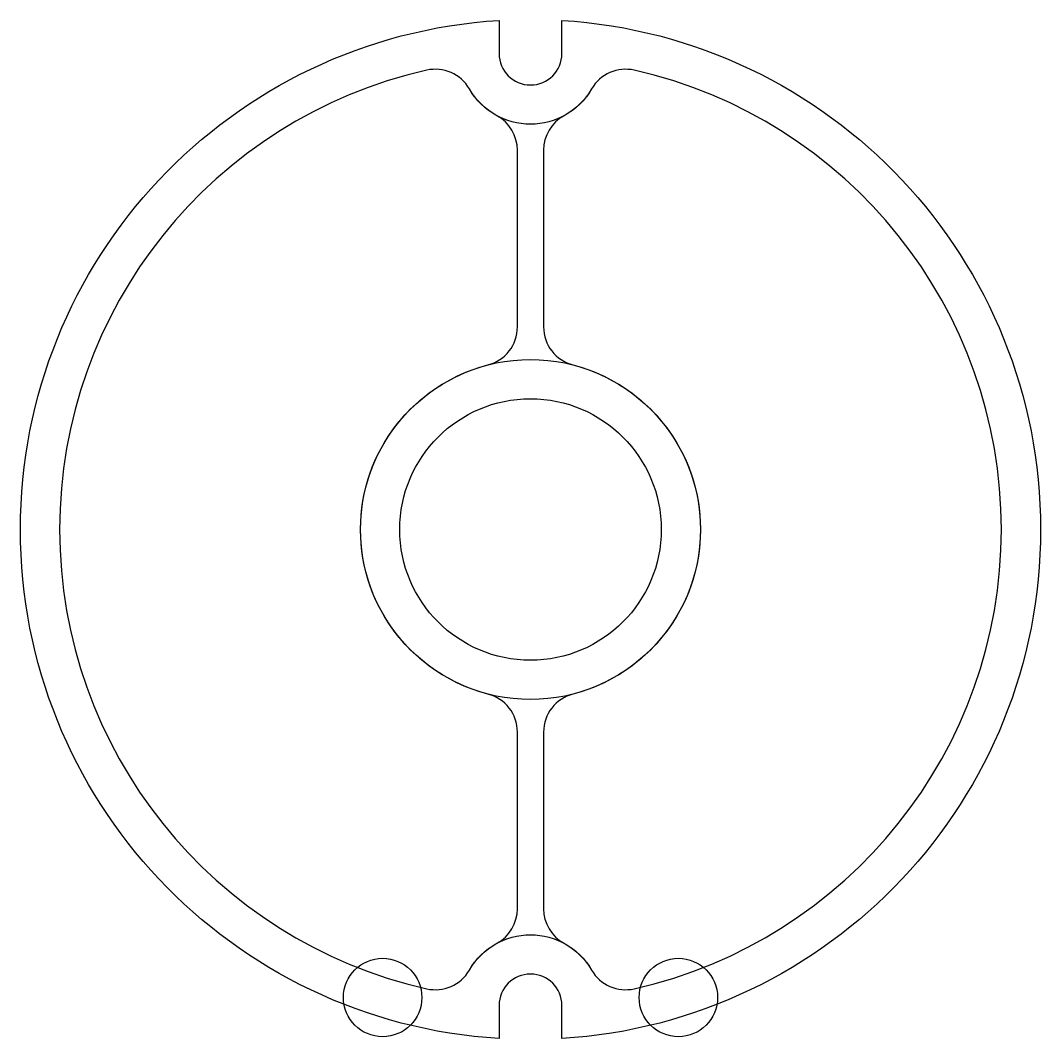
# Model space of a CAD drawing. Header units: millimetres. Extents: x 1.1 to 40.1, y 0.6 to 39.6.
import ezdxf

# ---------------------------------------------------------------- set-up
doc = ezdxf.new("R2010")
doc.units = ezdxf.units.MM
doc.layers.add('diffuser', color=102, linetype='Continuous')
doc.layers.add('wall', color=220, linetype='Continuous')

msp = doc.modelspace()

# ---------------------------------------------------------------- linework, layer by layer
at = {"layer": 'diffuser'}
msp.add_lwpolyline([(22.932, 3.243, 0.328496), (24.562, 2.53, 0.799273), (24.562, 37.657, 0.328496), (22.932, 36.944, -0.577459), (18.255, 36.944, 0.328496), (16.625, 37.657, 0.799273), (16.625, 2.53, 0.328496), (18.255, 3.243, -0.577459)], format="xyb", close=True, dxfattribs=at)
for points in [[(18.968, 13.8, -0.774597), (18.968, 26.387)], [(22.218, 26.387, -0.774597), (22.218, 13.8)]]:
    msp.add_lwpolyline(points, format="xyb", dxfattribs=at)
msp.add_circle((20.593, 20.093), 6.5, dxfattribs=at)
at = {"layer": 'wall'}
for points in [[(21.793, 38.293), (21.793, 39.563, -0.940263), (21.793, 0.624), (21.793, 1.893, 1), (19.393, 1.893), (19.393, 0.624, -0.940263), (19.393, 39.563), (19.393, 38.293, 1)], [(20.093, 27.839), (20.093, 34.6, 0.275273), (19.308, 35.919, -0.138639), (18.255, 36.944, 0.328496), (16.625, 37.657, 0.799273), (16.625, 2.53, 0.328496), (18.255, 3.243, -0.138639), (19.308, 4.268, 0.275273), (20.093, 5.587), (20.093, 12.347, 0.341999), (18.968, 13.8, -0.774597), (18.968, 26.387, 0.341999)], [(21.093, 12.347), (21.093, 5.587, 0.275273), (21.879, 4.268, -0.138639), (22.932, 3.243, 0.328496), (24.562, 2.53, 0.799273), (24.562, 37.657, 0.328496), (22.932, 36.944, -0.138639), (21.879, 35.919, 0.275273), (21.093, 34.6), (21.093, 27.839, 0.341999), (22.218, 26.387, -0.774597), (22.218, 13.8, 0.341999)]]:
    msp.add_lwpolyline(points, format="xyb", close=True, dxfattribs=at)
for centre, radius in [((20.593, 20.093), 5), ((14.939, 2.195), 1.5), ((26.248, 2.195), 1.5)]:
    msp.add_circle(centre, radius, dxfattribs=at)

doc.saveas('drawing.dxf')
